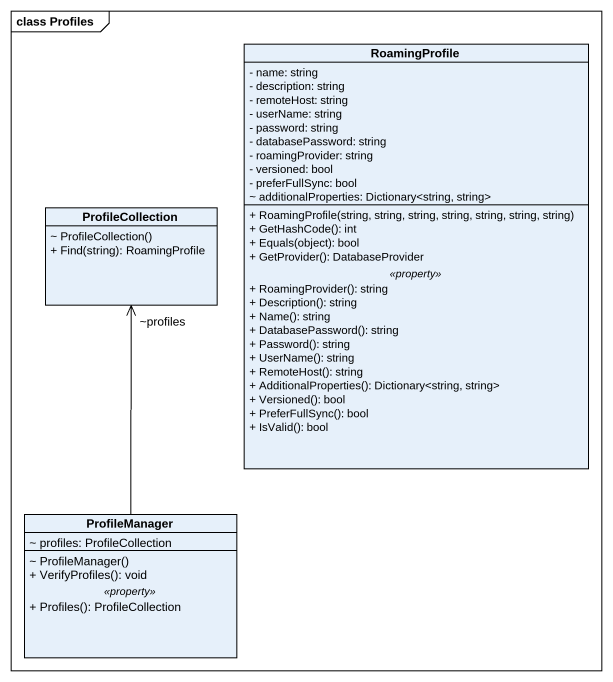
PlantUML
@startuml
mainframe class Profiles
hide circle
hide empty members
skinparam classAttributeIconSize 0
class RoamingProfile {
  - name: string
  - description: string
  - remoteHost: string
  - userName: string
  - password: string
  - databasePassword: string
  - roamingProvider: string
  - versioned: bool
  - preferFullSync: bool
  ~ additionalProperties: Dictionary<string, string>
  --
  + RoamingProfile(string, string, string, string, string, string, string)
  + GetHashCode(): int
  + Equals(object): bool
  + GetProvider(): DatabaseProvider
  .. <<property>> ..
  + RoamingProvider(): string
  + Description(): string
  + Name(): string
  + DatabasePassword(): string
  + Password(): string
  + UserName(): string
  + RemoteHost(): string
  + AdditionalProperties(): Dictionary<string, string>
  + Versioned(): bool
  + PreferFullSync(): bool
  + IsValid(): bool
}
class ProfileCollection {
  ~ ProfileCollection()
  + Find(string): RoamingProfile
}
class ProfileManager {
  ~ profiles: ProfileCollection
  --
  ~ ProfileManager()
  + VerifyProfiles(): void
  .. <<property>> ..
  + Profiles(): ProfileCollection
}
ProfileManager -up-> "~profiles" ProfileCollection
@enduml
